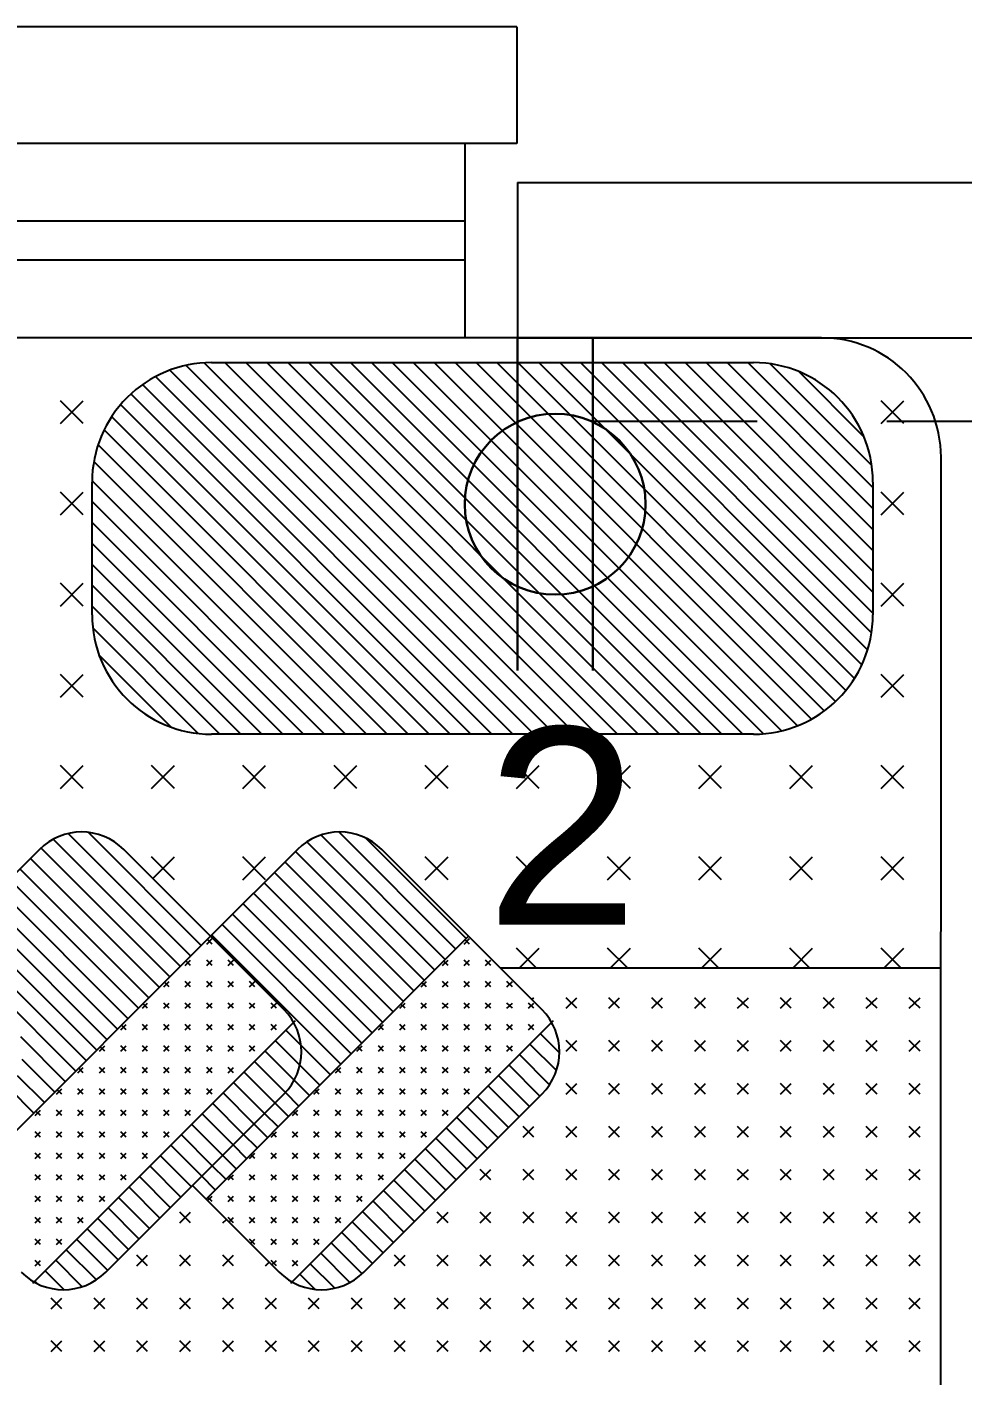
# Model space of a CAD drawing. Extents: x 877.3 to 905.5, y -378.9 to -356.4.
# Drawn here: x 885.262 to 885.984, y -369.585 to -368.545 of the extents above; entities that cross this region are included whole.
import ezdxf

# ---------------------------------------------------------------- set-up
doc = ezdxf.new("R2010")
doc.units = 0
doc.header["$LTSCALE"] = 0.01
doc.linetypes.add('DASHDOT', pattern=[25.4, 12.7, -6.35, 0, -6.35])
doc.layers.get('0').update_dxf_attribs({"linetype": 'CONTINUOUS'})
doc.styles.add('BARRIOS', font='arial.ttf')

msp = doc.modelspace()

# ---------------------------------------------------------------- linework, layer by layer
at = {"color": 7}
for p, q in [((885.6401, -368.5446), (883.6401, -368.5446)), ((885.6401, -368.5446), (885.6401, -368.6346)), ((885.6401, -368.6346), (883.6401, -368.6346)), ((885.6001, -368.6346), (885.6001, -368.7846)), ((885.6001, -368.6946), (883.6801, -368.6946)), ((885.6001, -368.7246), (883.6801, -368.7246)), ((885.6401, -368.7846), (883.6401, -368.7846)), ((885.8755, -368.7846), (884.6767, -368.7845)), ((885.6856, -369.0905), (885.3989, -368.8039)), ((885.4045, -368.8037), (885.8229, -368.8037)), ((885.7017, -369.0905), (885.4149, -368.8037)), ((885.7179, -369.0905), (885.4311, -368.8037)), ((885.734, -369.0905), (885.4472, -368.8037)), ((885.7502, -369.0905), (885.4634, -368.8037)), ((885.7663, -369.0905), (885.4795, -368.8037)), ((885.7825, -369.0905), (885.4957, -368.8037)), ((885.7986, -369.0905), (885.5118, -368.8037)), ((885.8148, -369.0905), (885.5279, -368.8037)), ((885.8306, -369.0902), (885.5441, -368.8037)), ((885.8445, -369.0879), (885.5602, -368.8037)), ((885.8568, -369.0841), (885.5764, -368.8037)), ((885.8677, -369.0789), (885.5925, -368.8037)), ((885.8775, -369.0725), (885.6087, -368.8037)), ((885.8863, -369.0652), (885.6248, -368.8037)), ((885.8941, -369.0568), (885.641, -368.8037)), ((885.9009, -369.0474), (885.6571, -368.8037)), ((885.9066, -369.037), (885.6733, -368.8037)), ((885.911, -369.0253), (885.6894, -368.8037)), ((885.914, -369.0122), (885.7056, -368.8037)), ((885.9151, -368.9971), (885.7217, -368.8037)), ((885.9151, -368.9809), (885.7379, -368.8037)), ((885.9151, -368.9648), (885.754, -368.8037)), ((885.9151, -368.9486), (885.7702, -368.8037)), ((885.9151, -368.9325), (885.7863, -368.8037)), ((885.9151, -368.9163), (885.8025, -368.8037)), ((885.9151, -368.9002), (885.8186, -368.8037)), ((885.9142, -368.8831), (885.8357, -368.8046)), ((885.6371, -369.0905), (885.3612, -368.8145)), ((885.6533, -369.0905), (885.3723, -368.8095)), ((885.6694, -369.0905), (885.3848, -368.8058)), ((885.9082, -368.861), (885.8578, -368.8106)), ((885.621, -369.0905), (885.3512, -368.8207)), ((885.3055, -368.8508), (885.2879, -368.8332)), ((885.2879, -368.8508), (885.3055, -368.8332)), ((885.6048, -369.0905), (885.3422, -368.8279)), ((885.939, -368.8508), (885.9214, -368.8332)), ((885.9214, -368.8508), (885.939, -368.8332)), ((885.5725, -369.0905), (885.3274, -368.8454)), ((885.5887, -369.0905), (885.3343, -368.8361)), ((885.5564, -369.0905), (885.3216, -368.8557)), ((885.5402, -369.0905), (885.3169, -368.8672)), ((885.9676, -370.5366), (885.9677, -368.8768)), ((885.5241, -369.0905), (885.3137, -368.8801)), ((885.5079, -369.0905), (885.3123, -368.8949)), ((885.3123, -368.9983), (885.3123, -368.8959)), ((885.9151, -368.8959), (885.9151, -368.9983)), ((885.3055, -368.9212), (885.2879, -368.9036)), ((885.2879, -368.9212), (885.3055, -368.9036)), ((885.939, -368.9212), (885.9214, -368.9036)), ((885.9214, -368.9212), (885.939, -368.9036)), ((885.4918, -369.0905), (885.3123, -368.911)), ((885.4756, -369.0905), (885.3123, -368.9272)), ((885.4595, -369.0905), (885.3123, -368.9433)), ((885.4433, -369.0905), (885.3123, -368.9595)), ((885.3055, -368.9916), (885.2879, -368.974)), ((885.2879, -368.9916), (885.3055, -368.974)), ((885.4272, -369.0905), (885.3123, -368.9756)), ((885.939, -368.9916), (885.9214, -368.974)), ((885.9214, -368.9916), (885.939, -368.974)), ((885.411, -369.0905), (885.3123, -368.9918)), ((885.3943, -369.0899), (885.3129, -369.0085)), ((885.3733, -369.085), (885.3178, -369.0295)), ((885.3055, -369.062), (885.2879, -369.0444)), ((885.2879, -369.062), (885.3055, -369.0444)), ((885.939, -369.062), (885.9214, -369.0444)), ((885.9214, -369.062), (885.939, -369.0444)), ((885.8229, -369.0905), (885.4045, -369.0905)), ((885.3055, -369.1324), (885.2879, -369.1148)), ((885.2879, -369.1324), (885.3055, -369.1148)), ((885.3759, -369.1324), (885.3583, -369.1148)), ((885.3583, -369.1324), (885.3759, -369.1148)), ((885.4463, -369.1324), (885.4287, -369.1148)), ((885.4287, -369.1324), (885.4463, -369.1148)), ((885.5167, -369.1324), (885.4991, -369.1148)), ((885.4991, -369.1324), (885.5167, -369.1148)), ((885.5871, -369.1324), (885.5695, -369.1148)), ((885.5695, -369.1324), (885.5871, -369.1148)), ((885.6575, -369.1324), (885.6399, -369.1148)), ((885.6399, -369.1324), (885.6575, -369.1148)), ((885.7279, -369.1324), (885.7103, -369.1148)), ((885.7103, -369.1324), (885.7279, -369.1148)), ((885.7983, -369.1324), (885.7807, -369.1148)), ((885.7807, -369.1324), (885.7983, -369.1148)), ((885.8686, -369.1324), (885.851, -369.1148)), ((885.851, -369.1324), (885.8686, -369.1148)), ((885.939, -369.1324), (885.9214, -369.1148)), ((885.9214, -369.1324), (885.939, -369.1148)), ((885.3885, -369.2618), (885.2939, -369.1671)), ((885.3966, -369.2537), (885.3092, -369.1662)), ((885.585, -369.2645), (885.4889, -369.1683)), ((885.5931, -369.2564), (885.5027, -369.166)), ((885.3724, -369.2779), (885.2728, -369.1783)), ((885.3805, -369.2698), (885.2822, -369.1716)), ((885.577, -369.2726), (885.478, -369.1736)), ((885.6012, -369.2483), (885.5234, -369.1705)), ((885.2716, -369.1795), (885.1966, -369.2545)), ((885.3643, -369.286), (885.2647, -369.1864)), ((885.4604, -369.3031), (885.3368, -369.1795)), ((885.3759, -369.2028), (885.3583, -369.1852)), ((885.3592, -369.2019), (885.3759, -369.1852)), ((885.4708, -369.1795), (885.4038, -369.2465)), ((885.4463, -369.2028), (885.4287, -369.1852)), ((885.4287, -369.2028), (885.4463, -369.1852)), ((885.5608, -369.2887), (885.4612, -369.1891)), ((885.5689, -369.2806), (885.4693, -369.181)), ((885.6596, -369.3031), (885.536, -369.1795)), ((885.5871, -369.2028), (885.5695, -369.1852)), ((885.5695, -369.2028), (885.5871, -369.1852)), ((885.6575, -369.2028), (885.6399, -369.1852)), ((885.6399, -369.2028), (885.6575, -369.1852)), ((885.7279, -369.2028), (885.7103, -369.1852)), ((885.7103, -369.2028), (885.7279, -369.1852)), ((885.7983, -369.2028), (885.7807, -369.1852)), ((885.7807, -369.2028), (885.7983, -369.1852)), ((885.8686, -369.2028), (885.851, -369.1852)), ((885.851, -369.2028), (885.8686, -369.1852)), ((885.939, -369.2028), (885.9214, -369.1852)), ((885.9214, -369.2028), (885.939, -369.1852)), ((885.3562, -369.2941), (885.2566, -369.1944)), ((885.5527, -369.2968), (885.4531, -369.1972)), ((885.3482, -369.3021), (885.2485, -369.2025)), ((885.5447, -369.3049), (885.4451, -369.2052)), ((885.332, -369.3183), (885.2324, -369.2187)), ((885.3401, -369.3102), (885.2405, -369.2106)), ((885.5366, -369.3129), (885.437, -369.2133)), ((885.3239, -369.3263), (885.2243, -369.2267)), ((885.5205, -369.3291), (885.4208, -369.2295)), ((885.5285, -369.321), (885.4289, -369.2214)), ((885.3159, -369.3344), (885.2163, -369.2348)), ((885.5124, -369.3372), (885.4128, -369.2375)), ((885.2997, -369.3506), (885.2001, -369.2509)), ((885.4038, -369.2465), (885.201, -369.4493)), ((885.3078, -369.3425), (885.2082, -369.2429)), ((885.603, -369.2465), (885.4003, -369.4493)), ((885.4008, -369.2525), (885.4049, -369.2483)), ((885.4049, -369.2525), (885.4014, -369.2489)), ((885.5043, -369.3452), (885.4047, -369.2456)), ((885.5995, -369.2525), (885.6037, -369.2483)), ((885.6037, -369.2525), (885.6004, -369.2492)), ((885.6554, -369.271), (885.6399, -369.2556)), ((885.642, -369.271), (885.6575, -369.2556)), ((885.7258, -369.271), (885.7103, -369.2556)), ((885.7124, -369.271), (885.7279, -369.2556)), ((885.7961, -369.271), (885.7807, -369.2556)), ((885.7828, -369.271), (885.7983, -369.2556)), ((885.8665, -369.271), (885.851, -369.2556)), ((885.8532, -369.271), (885.8686, -369.2556)), ((885.9369, -369.2711), (885.9214, -369.2556)), ((885.9235, -369.2711), (885.939, -369.2556)), ((885.3842, -369.269), (885.3883, -369.2649)), ((885.3883, -369.269), (885.3848, -369.2655)), ((885.4049, -369.269), (885.4008, -369.2649)), ((885.4008, -369.269), (885.4049, -369.2649)), ((885.4215, -369.269), (885.4173, -369.2649)), ((885.4173, -369.269), (885.4215, -369.2649)), ((885.5829, -369.269), (885.5871, -369.2649)), ((885.5871, -369.269), (885.5838, -369.2657)), ((885.6037, -369.269), (885.5995, -369.2649)), ((885.5995, -369.269), (885.6037, -369.2649)), ((885.6202, -369.269), (885.6161, -369.2649)), ((885.6161, -369.269), (885.6202, -369.2649)), ((885.9677, -369.2711), (885.6276, -369.271)), ((885.3676, -369.2856), (885.3718, -369.2814)), ((885.3718, -369.2856), (885.3682, -369.282)), ((885.3883, -369.2856), (885.3842, -369.2814)), ((885.3842, -369.2856), (885.3883, -369.2814)), ((885.4049, -369.2856), (885.4008, -369.2814)), ((885.4008, -369.2856), (885.4049, -369.2814)), ((885.4215, -369.2856), (885.4173, -369.2814)), ((885.4173, -369.2856), (885.4215, -369.2814)), ((885.438, -369.2856), (885.4339, -369.2814)), ((885.4339, -369.2856), (885.438, -369.2814)), ((885.5664, -369.2856), (885.5705, -369.2814)), ((885.5705, -369.2856), (885.5672, -369.2823)), ((885.5871, -369.2856), (885.5829, -369.2814)), ((885.5829, -369.2856), (885.5871, -369.2814)), ((885.6037, -369.2856), (885.5995, -369.2814)), ((885.5995, -369.2856), (885.6037, -369.2814)), ((885.6202, -369.2856), (885.6161, -369.2814)), ((885.6161, -369.2856), (885.6202, -369.2814)), ((885.6368, -369.2856), (885.6326, -369.2814)), ((885.6326, -369.2856), (885.6368, -369.2814)), ((885.3511, -369.3021), (885.3552, -369.298)), ((885.3552, -369.3021), (885.3517, -369.2986)), ((885.3718, -369.3021), (885.3676, -369.298)), ((885.3676, -369.3021), (885.3718, -369.298)), ((885.3883, -369.3021), (885.3842, -369.298)), ((885.3842, -369.3021), (885.3883, -369.298)), ((885.4049, -369.3021), (885.4008, -369.298)), ((885.4008, -369.3021), (885.4049, -369.298)), ((885.4215, -369.3021), (885.4173, -369.298)), ((885.4173, -369.3021), (885.4215, -369.298)), ((885.438, -369.3021), (885.4339, -369.298)), ((885.4339, -369.3021), (885.438, -369.298)), ((885.4546, -369.3021), (885.4505, -369.298)), ((885.4505, -369.3021), (885.4546, -369.298)), ((885.5498, -369.3021), (885.554, -369.298)), ((885.554, -369.3021), (885.5507, -369.2989)), ((885.5705, -369.3021), (885.5664, -369.298)), ((885.5664, -369.3021), (885.5705, -369.298)), ((885.5871, -369.3021), (885.5829, -369.298)), ((885.5829, -369.3021), (885.5871, -369.298)), ((885.6037, -369.3021), (885.5995, -369.298)), ((885.5995, -369.3021), (885.6037, -369.298)), ((885.6202, -369.3021), (885.6161, -369.298)), ((885.6161, -369.3021), (885.6202, -369.298)), ((885.6368, -369.3021), (885.6326, -369.298)), ((885.6326, -369.3021), (885.6368, -369.298)), ((885.6533, -369.3021), (885.6492, -369.298)), ((885.6492, -369.3021), (885.6533, -369.298)), ((885.6519, -369.2953), (885.6533, -369.2939)), ((885.6865, -369.3021), (885.6782, -369.2939)), ((885.6782, -369.3021), (885.6865, -369.2939)), ((885.7196, -369.3021), (885.7113, -369.2939)), ((885.7113, -369.3021), (885.7196, -369.2939)), ((885.7527, -369.3021), (885.7444, -369.2939)), ((885.7444, -369.3021), (885.7527, -369.2939)), ((885.7858, -369.3021), (885.7776, -369.2939)), ((885.7776, -369.3021), (885.7858, -369.2939)), ((885.819, -369.3021), (885.8107, -369.2939)), ((885.8107, -369.3021), (885.819, -369.2939)), ((885.8521, -369.3021), (885.8438, -369.2939)), ((885.8438, -369.3021), (885.8521, -369.2939)), ((885.8852, -369.3021), (885.8769, -369.2939)), ((885.8769, -369.3021), (885.8852, -369.2939)), ((885.9183, -369.3021), (885.91, -369.2939)), ((885.91, -369.3021), (885.9183, -369.2939)), ((885.9515, -369.3021), (885.9432, -369.2939)), ((885.9432, -369.3021), (885.9515, -369.2939)), ((885.469, -369.3117), (885.2662, -369.5145)), ((885.6682, -369.3117), (885.4655, -369.5145)), ((885.6686, -369.3157), (885.6664, -369.3135)), ((885.2916, -369.3586), (885.2572, -369.3242)), ((885.3345, -369.3187), (885.3387, -369.3146)), ((885.3387, -369.3187), (885.3351, -369.3152)), ((885.3552, -369.3187), (885.3511, -369.3146)), ((885.3511, -369.3187), (885.3552, -369.3146)), ((885.3718, -369.3187), (885.3676, -369.3146)), ((885.3676, -369.3187), (885.3718, -369.3146)), ((885.3883, -369.3187), (885.3842, -369.3146)), ((885.3842, -369.3187), (885.3883, -369.3146)), ((885.4049, -369.3187), (885.4008, -369.3146)), ((885.4008, -369.3187), (885.4049, -369.3146)), ((885.4215, -369.3187), (885.4173, -369.3146)), ((885.4173, -369.3187), (885.4215, -369.3146)), ((885.438, -369.3187), (885.4339, -369.3146)), ((885.4339, -369.3187), (885.438, -369.3146)), ((885.4546, -369.3187), (885.4505, -369.3146)), ((885.4505, -369.3187), (885.4546, -369.3146)), ((885.4736, -369.3307), (885.4618, -369.3189)), ((885.5333, -369.3187), (885.5374, -369.3146)), ((885.5374, -369.3187), (885.5341, -369.3154)), ((885.554, -369.3187), (885.5498, -369.3146)), ((885.5498, -369.3187), (885.554, -369.3146)), ((885.5705, -369.3187), (885.5664, -369.3146)), ((885.5664, -369.3187), (885.5705, -369.3146)), ((885.5871, -369.3187), (885.5829, -369.3146)), ((885.5829, -369.3187), (885.5871, -369.3146)), ((885.6037, -369.3187), (885.5995, -369.3146)), ((885.5995, -369.3187), (885.6037, -369.3146)), ((885.6202, -369.3187), (885.6161, -369.3146)), ((885.6161, -369.3187), (885.6202, -369.3146)), ((885.6368, -369.3187), (885.6326, -369.3146)), ((885.6326, -369.3187), (885.6368, -369.3146)), ((885.6533, -369.3187), (885.6492, -369.3146)), ((885.6492, -369.3187), (885.6533, -369.3146)), ((885.6731, -369.3364), (885.6583, -369.3216)), ((885.318, -369.3353), (885.3221, -369.3311)), ((885.3221, -369.3353), (885.3186, -369.3317)), ((885.3387, -369.3353), (885.3345, -369.3311)), ((885.3345, -369.3353), (885.3387, -369.3311)), ((885.3552, -369.3353), (885.3511, -369.3311)), ((885.3511, -369.3353), (885.3552, -369.3311)), ((885.3718, -369.3353), (885.3676, -369.3311)), ((885.3676, -369.3353), (885.3718, -369.3311)), ((885.3883, -369.3353), (885.3842, -369.3311)), ((885.3842, -369.3353), (885.3883, -369.3311)), ((885.4049, -369.3353), (885.4008, -369.3311)), ((885.4008, -369.3353), (885.4049, -369.3311)), ((885.4215, -369.3353), (885.4173, -369.3311)), ((885.4173, -369.3353), (885.4215, -369.3311)), ((885.438, -369.3353), (885.4339, -369.3311)), ((885.4339, -369.3353), (885.438, -369.3311)), ((885.4683, -369.3576), (885.4457, -369.335)), ((885.4727, -369.3459), (885.4537, -369.327)), ((885.4962, -369.3533), (885.4736, -369.3307)), ((885.5167, -369.3353), (885.5208, -369.3311)), ((885.5208, -369.3353), (885.5176, -369.332)), ((885.5374, -369.3353), (885.5333, -369.3311)), ((885.5333, -369.3353), (885.5374, -369.3311)), ((885.554, -369.3353), (885.5498, -369.3311)), ((885.5498, -369.3353), (885.554, -369.3311)), ((885.5705, -369.3353), (885.5664, -369.3311)), ((885.5664, -369.3353), (885.5705, -369.3311)), ((885.5871, -369.3353), (885.5829, -369.3311)), ((885.5829, -369.3353), (885.5871, -369.3311)), ((885.6037, -369.3353), (885.5995, -369.3311)), ((885.5995, -369.3353), (885.6037, -369.3311)), ((885.6202, -369.3353), (885.6161, -369.3311)), ((885.6161, -369.3353), (885.6202, -369.3311)), ((885.6368, -369.3353), (885.6326, -369.3311)), ((885.6326, -369.3353), (885.6368, -369.3311)), ((885.6708, -369.3502), (885.6502, -369.3297)), ((885.6865, -369.3353), (885.6782, -369.327)), ((885.6782, -369.3353), (885.6865, -369.327)), ((885.7196, -369.3353), (885.7113, -369.327)), ((885.7113, -369.3353), (885.7196, -369.327)), ((885.7527, -369.3353), (885.7444, -369.327)), ((885.7444, -369.3353), (885.7527, -369.327)), ((885.7858, -369.3353), (885.7776, -369.327)), ((885.7776, -369.3353), (885.7858, -369.327)), ((885.819, -369.3353), (885.8107, -369.327)), ((885.8107, -369.3353), (885.819, -369.327)), ((885.8521, -369.3353), (885.8438, -369.327)), ((885.8438, -369.3353), (885.8521, -369.327)), ((885.8852, -369.3353), (885.8769, -369.327)), ((885.8769, -369.3353), (885.8852, -369.327)), ((885.9183, -369.3353), (885.91, -369.327)), ((885.91, -369.3353), (885.9183, -369.327)), ((885.9515, -369.3353), (885.9432, -369.327)), ((885.9432, -369.3353), (885.9515, -369.327)), ((885.2836, -369.3667), (885.2583, -369.3415)), ((885.4615, -369.367), (885.4376, -369.3431)), ((885.6655, -369.3611), (885.6422, -369.3378)), ((885.2755, -369.3748), (885.2548, -369.3541)), ((885.3014, -369.3518), (885.3055, -369.3477)), ((885.3055, -369.3518), (885.302, -369.3483)), ((885.3221, -369.3518), (885.318, -369.3477)), ((885.318, -369.3518), (885.3221, -369.3477)), ((885.3387, -369.3518), (885.3345, -369.3477)), ((885.3345, -369.3518), (885.3387, -369.3477)), ((885.3552, -369.3518), (885.3511, -369.3477)), ((885.3511, -369.3518), (885.3552, -369.3477)), ((885.3718, -369.3518), (885.3676, -369.3477)), ((885.3676, -369.3518), (885.3718, -369.3477)), ((885.3883, -369.3518), (885.3842, -369.3477)), ((885.3842, -369.3518), (885.3883, -369.3477)), ((885.4049, -369.3518), (885.4008, -369.3477)), ((885.4008, -369.3518), (885.4049, -369.3477)), ((885.4215, -369.3518), (885.4173, -369.3477)), ((885.4173, -369.3518), (885.4215, -369.3477)), ((885.4535, -369.3751), (885.4295, -369.3512)), ((885.4882, -369.3614), (885.4727, -369.3459)), ((885.5001, -369.3518), (885.5043, -369.3477)), ((885.5043, -369.3518), (885.501, -369.3485)), ((885.5208, -369.3518), (885.5167, -369.3477)), ((885.5167, -369.3518), (885.5208, -369.3477)), ((885.5374, -369.3518), (885.5333, -369.3477)), ((885.5333, -369.3518), (885.5374, -369.3477)), ((885.554, -369.3518), (885.5498, -369.3477)), ((885.5498, -369.3518), (885.554, -369.3477)), ((885.5705, -369.3518), (885.5664, -369.3477)), ((885.5664, -369.3518), (885.5705, -369.3477)), ((885.5871, -369.3518), (885.5829, -369.3477)), ((885.5829, -369.3518), (885.5871, -369.3477)), ((885.6037, -369.3518), (885.5995, -369.3477)), ((885.5995, -369.3518), (885.6037, -369.3477)), ((885.6202, -369.3518), (885.6161, -369.3477)), ((885.6161, -369.3518), (885.6202, -369.3477)), ((885.65, -369.3779), (885.626, -369.3539)), ((885.6581, -369.3698), (885.6341, -369.3458)), ((885.2674, -369.3829), (885.2488, -369.3642)), ((885.2848, -369.3684), (885.289, -369.3642)), ((885.289, -369.3684), (885.2854, -369.3649)), ((885.3055, -369.3684), (885.3014, -369.3642)), ((885.3014, -369.3684), (885.3055, -369.3642)), ((885.3221, -369.3684), (885.318, -369.3642)), ((885.318, -369.3684), (885.3221, -369.3642)), ((885.3387, -369.3684), (885.3345, -369.3642)), ((885.3345, -369.3684), (885.3387, -369.3642)), ((885.3552, -369.3684), (885.3511, -369.3642)), ((885.3511, -369.3684), (885.3552, -369.3642)), ((885.3718, -369.3684), (885.3676, -369.3642)), ((885.3676, -369.3684), (885.3718, -369.3642)), ((885.3883, -369.3684), (885.3842, -369.3642)), ((885.3842, -369.3684), (885.3883, -369.3642)), ((885.4049, -369.3684), (885.4008, -369.3642)), ((885.4008, -369.3684), (885.4049, -369.3642)), ((885.4454, -369.3832), (885.4214, -369.3593)), ((885.4801, -369.3694), (885.4683, -369.3576)), ((885.4836, -369.3684), (885.4877, -369.3642)), ((885.4877, -369.3684), (885.4844, -369.3651)), ((885.5043, -369.3684), (885.5001, -369.3642)), ((885.5001, -369.3684), (885.5043, -369.3642)), ((885.5208, -369.3684), (885.5167, -369.3642)), ((885.5167, -369.3684), (885.5208, -369.3642)), ((885.5374, -369.3684), (885.5333, -369.3642)), ((885.5333, -369.3684), (885.5374, -369.3642)), ((885.554, -369.3684), (885.5498, -369.3642)), ((885.5498, -369.3684), (885.554, -369.3642)), ((885.5705, -369.3684), (885.5664, -369.3642)), ((885.5664, -369.3684), (885.5705, -369.3642)), ((885.5871, -369.3684), (885.5829, -369.3642)), ((885.5829, -369.3684), (885.5871, -369.3642)), ((885.6037, -369.3684), (885.5995, -369.3642)), ((885.5995, -369.3684), (885.6037, -369.3642)), ((885.6419, -369.3859), (885.618, -369.362)), ((885.6865, -369.3684), (885.6782, -369.3601)), ((885.6782, -369.3684), (885.6865, -369.3601)), ((885.7196, -369.3684), (885.7113, -369.3601)), ((885.7113, -369.3684), (885.7196, -369.3601)), ((885.7527, -369.3684), (885.7444, -369.3601)), ((885.7444, -369.3684), (885.7527, -369.3601)), ((885.7858, -369.3684), (885.7776, -369.3601)), ((885.7776, -369.3684), (885.7858, -369.3601)), ((885.819, -369.3684), (885.8107, -369.3601)), ((885.8107, -369.3684), (885.819, -369.3601)), ((885.8521, -369.3684), (885.8438, -369.3601)), ((885.8438, -369.3684), (885.8521, -369.3601)), ((885.8852, -369.3684), (885.8769, -369.3601)), ((885.8769, -369.3684), (885.8852, -369.3601)), ((885.9183, -369.3684), (885.91, -369.3601)), ((885.91, -369.3684), (885.9183, -369.3601)), ((885.9515, -369.3684), (885.9432, -369.3601)), ((885.9432, -369.3684), (885.9515, -369.3601)), ((885.3228, -369.5058), (885.4604, -369.3683)), ((885.4293, -369.3994), (885.4053, -369.3754)), ((885.4373, -369.3913), (885.4134, -369.3673)), ((885.4639, -369.3856), (885.4535, -369.3751)), ((885.472, -369.3775), (885.4615, -369.367)), ((885.522, -369.5058), (885.6596, -369.3683)), ((885.6338, -369.394), (885.6099, -369.3701)), ((885.2683, -369.3849), (885.2724, -369.3808)), ((885.2724, -369.3849), (885.2689, -369.3814)), ((885.289, -369.3849), (885.2848, -369.3808)), ((885.2848, -369.3849), (885.289, -369.3808)), ((885.3055, -369.3849), (885.3014, -369.3808)), ((885.3014, -369.3849), (885.3055, -369.3808)), ((885.3221, -369.3849), (885.318, -369.3808)), ((885.318, -369.3849), (885.3221, -369.3808)), ((885.3387, -369.3849), (885.3345, -369.3808)), ((885.3345, -369.3849), (885.3387, -369.3808)), ((885.3552, -369.3849), (885.3511, -369.3808)), ((885.3511, -369.3849), (885.3552, -369.3808)), ((885.3718, -369.3849), (885.3676, -369.3808)), ((885.3676, -369.3849), (885.3718, -369.3808)), ((885.3883, -369.3849), (885.3842, -369.3808)), ((885.3842, -369.3849), (885.3883, -369.3808)), ((885.4212, -369.4074), (885.3972, -369.3835)), ((885.4559, -369.3937), (885.4454, -369.3832)), ((885.467, -369.3849), (885.4712, -369.3808)), ((885.4712, -369.3849), (885.4679, -369.3817)), ((885.4877, -369.3849), (885.4836, -369.3808)), ((885.4836, -369.3849), (885.4877, -369.3808)), ((885.5043, -369.3849), (885.5001, -369.3808)), ((885.5001, -369.3849), (885.5043, -369.3808)), ((885.5208, -369.3849), (885.5167, -369.3808)), ((885.5167, -369.3849), (885.5208, -369.3808)), ((885.5374, -369.3849), (885.5333, -369.3808)), ((885.5333, -369.3849), (885.5374, -369.3808)), ((885.554, -369.3849), (885.5498, -369.3808)), ((885.5498, -369.3849), (885.554, -369.3808)), ((885.5705, -369.3849), (885.5664, -369.3808)), ((885.5664, -369.3849), (885.5705, -369.3808)), ((885.5871, -369.3849), (885.5829, -369.3808)), ((885.5829, -369.3849), (885.5871, -369.3808)), ((885.6177, -369.4102), (885.5937, -369.3862)), ((885.6258, -369.4021), (885.6018, -369.3781)), ((885.2724, -369.4015), (885.2683, -369.3974)), ((885.2683, -369.4015), (885.2724, -369.3974)), ((885.289, -369.4015), (885.2848, -369.3974)), ((885.2848, -369.4015), (885.289, -369.3974)), ((885.3055, -369.4015), (885.3014, -369.3974)), ((885.3014, -369.4015), (885.3055, -369.3974)), ((885.3221, -369.4015), (885.318, -369.3974)), ((885.318, -369.4015), (885.3221, -369.3974)), ((885.3387, -369.4015), (885.3345, -369.3974)), ((885.3345, -369.4015), (885.3387, -369.3974)), ((885.3552, -369.4015), (885.3511, -369.3974)), ((885.3511, -369.4015), (885.3552, -369.3974)), ((885.3718, -369.4015), (885.3676, -369.3974)), ((885.3676, -369.4015), (885.3718, -369.3974)), ((885.4131, -369.4155), (885.3891, -369.3916)), ((885.4478, -369.4017), (885.4373, -369.3913)), ((885.4505, -369.4015), (885.4546, -369.3974)), ((885.4712, -369.4015), (885.467, -369.3974)), ((885.467, -369.4015), (885.4712, -369.3974)), ((885.4877, -369.4015), (885.4836, -369.3974)), ((885.4836, -369.4015), (885.4877, -369.3974)), ((885.5043, -369.4015), (885.5001, -369.3974)), ((885.5001, -369.4015), (885.5043, -369.3974)), ((885.5208, -369.4015), (885.5167, -369.3974)), ((885.5167, -369.4015), (885.5208, -369.3974)), ((885.5374, -369.4015), (885.5333, -369.3974)), ((885.5333, -369.4015), (885.5374, -369.3974)), ((885.554, -369.4015), (885.5498, -369.3974)), ((885.5498, -369.4015), (885.554, -369.3974)), ((885.5705, -369.4015), (885.5664, -369.3974)), ((885.5664, -369.4015), (885.5705, -369.3974)), ((885.6096, -369.4182), (885.5857, -369.3943)), ((885.6533, -369.4015), (885.6451, -369.3932)), ((885.6451, -369.4015), (885.6533, -369.3932)), ((885.6865, -369.4015), (885.6782, -369.3932)), ((885.6782, -369.4015), (885.6865, -369.3932)), ((885.7196, -369.4015), (885.7113, -369.3932)), ((885.7113, -369.4015), (885.7196, -369.3932)), ((885.7527, -369.4015), (885.7444, -369.3932)), ((885.7444, -369.4015), (885.7527, -369.3932)), ((885.7858, -369.4015), (885.7776, -369.3932)), ((885.7776, -369.4015), (885.7858, -369.3932)), ((885.819, -369.4015), (885.8107, -369.3932)), ((885.8107, -369.4015), (885.819, -369.3932)), ((885.8521, -369.4015), (885.8438, -369.3932)), ((885.8438, -369.4015), (885.8521, -369.3932)), ((885.8852, -369.4015), (885.8769, -369.3932)), ((885.8769, -369.4015), (885.8852, -369.3932)), ((885.9183, -369.4015), (885.91, -369.3932)), ((885.91, -369.4015), (885.9183, -369.3932)), ((885.9515, -369.4015), (885.9432, -369.3932)), ((885.9432, -369.4015), (885.9515, -369.3932)), ((885.397, -369.4317), (885.373, -369.4077)), ((885.405, -369.4236), (885.3811, -369.3996)), ((885.4316, -369.4179), (885.4212, -369.4074)), ((885.4397, -369.4098), (885.4293, -369.3994)), ((885.4546, -369.4015), (885.4513, -369.3982)), ((885.6015, -369.4263), (885.5776, -369.4024)), ((885.2724, -369.4181), (885.2683, -369.4139)), ((885.2683, -369.4181), (885.2724, -369.4139)), ((885.289, -369.4181), (885.2848, -369.4139)), ((885.2848, -369.4181), (885.289, -369.4139)), ((885.3055, -369.4181), (885.3014, -369.4139)), ((885.3014, -369.4181), (885.3055, -369.4139)), ((885.3221, -369.4181), (885.318, -369.4139)), ((885.318, -369.4181), (885.3221, -369.4139)), ((885.3387, -369.4181), (885.3345, -369.4139)), ((885.3345, -369.4181), (885.3387, -369.4139)), ((885.3552, -369.4181), (885.3511, -369.4139)), ((885.3511, -369.4181), (885.3552, -369.4139)), ((885.3889, -369.4397), (885.3649, -369.4158)), ((885.4236, -369.426), (885.4131, -369.4155)), ((885.4339, -369.4181), (885.438, -369.4139)), ((885.438, -369.4181), (885.4347, -369.4148)), ((885.4546, -369.4181), (885.4505, -369.4139)), ((885.4505, -369.4181), (885.4546, -369.4139)), ((885.4712, -369.4181), (885.467, -369.4139)), ((885.467, -369.4181), (885.4712, -369.4139)), ((885.4877, -369.4181), (885.4836, -369.4139)), ((885.4836, -369.4181), (885.4877, -369.4139)), ((885.5043, -369.4181), (885.5001, -369.4139)), ((885.5001, -369.4181), (885.5043, -369.4139)), ((885.5208, -369.4181), (885.5167, -369.4139)), ((885.5167, -369.4181), (885.5208, -369.4139)), ((885.5374, -369.4181), (885.5333, -369.4139)), ((885.5333, -369.4181), (885.5374, -369.4139)), ((885.554, -369.4181), (885.5498, -369.4139)), ((885.5498, -369.4181), (885.554, -369.4139)), ((885.5854, -369.4425), (885.5614, -369.4185)), ((885.5935, -369.4344), (885.5695, -369.4104)), ((885.3808, -369.4478), (885.3569, -369.4238)), ((885.4155, -369.434), (885.405, -369.4236)), ((885.5773, -369.4505), (885.5534, -369.4266)), ((885.6202, -369.4346), (885.6119, -369.4264)), ((885.6119, -369.4346), (885.6202, -369.4264)), ((885.6533, -369.4346), (885.6451, -369.4264)), ((885.6451, -369.4346), (885.6533, -369.4264)), ((885.6865, -369.4346), (885.6782, -369.4264)), ((885.6782, -369.4346), (885.6865, -369.4264)), ((885.7196, -369.4346), (885.7113, -369.4264)), ((885.7113, -369.4346), (885.7196, -369.4264)), ((885.7527, -369.4346), (885.7444, -369.4264)), ((885.7444, -369.4346), (885.7527, -369.4264)), ((885.7858, -369.4346), (885.7776, -369.4264)), ((885.7776, -369.4346), (885.7858, -369.4264)), ((885.819, -369.4346), (885.8107, -369.4264)), ((885.8107, -369.4346), (885.819, -369.4264)), ((885.8521, -369.4346), (885.8438, -369.4264)), ((885.8438, -369.4346), (885.8521, -369.4264)), ((885.8852, -369.4346), (885.8769, -369.4264)), ((885.8769, -369.4346), (885.8852, -369.4264)), ((885.9183, -369.4346), (885.91, -369.4264)), ((885.91, -369.4346), (885.9183, -369.4264)), ((885.9515, -369.4346), (885.9432, -369.4264)), ((885.9432, -369.4346), (885.9515, -369.4264)), ((885.2724, -369.4346), (885.2683, -369.4305)), ((885.2683, -369.4346), (885.2724, -369.4305)), ((885.289, -369.4346), (885.2848, -369.4305)), ((885.2848, -369.4346), (885.289, -369.4305)), ((885.3055, -369.4346), (885.3014, -369.4305)), ((885.3014, -369.4346), (885.3055, -369.4305)), ((885.3221, -369.4346), (885.318, -369.4305)), ((885.318, -369.4346), (885.3221, -369.4305)), ((885.3387, -369.4346), (885.3345, -369.4305)), ((885.3345, -369.4346), (885.3387, -369.4305)), ((885.3727, -369.4559), (885.3488, -369.4319)), ((885.3898, -369.4388), (885.4568, -369.5058)), ((885.4074, -369.4421), (885.397, -369.4317)), ((885.4173, -369.4346), (885.4215, -369.4305)), ((885.4215, -369.4346), (885.4182, -369.4313)), ((885.438, -369.4346), (885.4339, -369.4305)), ((885.4339, -369.4346), (885.438, -369.4305)), ((885.4546, -369.4346), (885.4505, -369.4305)), ((885.4505, -369.4346), (885.4546, -369.4305)), ((885.4712, -369.4346), (885.467, -369.4305)), ((885.467, -369.4346), (885.4712, -369.4305)), ((885.4877, -369.4346), (885.4836, -369.4305)), ((885.4836, -369.4346), (885.4877, -369.4305)), ((885.5043, -369.4346), (885.5001, -369.4305)), ((885.5001, -369.4346), (885.5043, -369.4305)), ((885.5208, -369.4346), (885.5167, -369.4305)), ((885.5167, -369.4346), (885.5208, -369.4305)), ((885.5374, -369.4346), (885.5333, -369.4305)), ((885.5333, -369.4346), (885.5374, -369.4305)), ((885.5692, -369.4586), (885.5453, -369.4347)), ((885.2724, -369.4512), (885.2683, -369.4471)), ((885.2683, -369.4512), (885.2724, -369.4471)), ((885.289, -369.4512), (885.2848, -369.4471)), ((885.2848, -369.4512), (885.289, -369.4471)), ((885.3055, -369.4512), (885.3014, -369.4471)), ((885.3014, -369.4512), (885.3055, -369.4471)), ((885.3221, -369.4512), (885.318, -369.4471)), ((885.318, -369.4512), (885.3221, -369.4471)), ((885.3566, -369.472), (885.3326, -369.4481)), ((885.3647, -369.464), (885.3407, -369.44)), ((885.4015, -369.4505), (885.4049, -369.4471)), ((885.4049, -369.4512), (885.4016, -369.4479)), ((885.4215, -369.4512), (885.4173, -369.4471)), ((885.4173, -369.4512), (885.4215, -369.4471)), ((885.438, -369.4512), (885.4339, -369.4471)), ((885.4339, -369.4512), (885.438, -369.4471)), ((885.4546, -369.4512), (885.4505, -369.4471)), ((885.4505, -369.4512), (885.4546, -369.4471)), ((885.4712, -369.4512), (885.467, -369.4471)), ((885.467, -369.4512), (885.4712, -369.4471)), ((885.4877, -369.4512), (885.4836, -369.4471)), ((885.4836, -369.4512), (885.4877, -369.4471)), ((885.5043, -369.4512), (885.5001, -369.4471)), ((885.5001, -369.4512), (885.5043, -369.4471)), ((885.5208, -369.4512), (885.5167, -369.4471)), ((885.5167, -369.4512), (885.5208, -369.4471)), ((885.5612, -369.4667), (885.5372, -369.4427)), ((885.3485, -369.4801), (885.3246, -369.4561)), ((885.3883, -369.4678), (885.3801, -369.4595)), ((885.3801, -369.4678), (885.3883, -369.4595)), ((885.545, -369.4828), (885.5211, -369.4589)), ((885.5531, -369.4748), (885.5291, -369.4508)), ((885.5871, -369.4678), (885.5788, -369.4595)), ((885.5788, -369.4678), (885.5871, -369.4595)), ((885.6202, -369.4678), (885.6119, -369.4595)), ((885.6119, -369.4678), (885.6202, -369.4595)), ((885.6533, -369.4678), (885.6451, -369.4595)), ((885.6451, -369.4678), (885.6533, -369.4595)), ((885.6865, -369.4678), (885.6782, -369.4595)), ((885.6782, -369.4678), (885.6865, -369.4595)), ((885.7196, -369.4678), (885.7113, -369.4595)), ((885.7113, -369.4678), (885.7196, -369.4595)), ((885.7527, -369.4678), (885.7444, -369.4595)), ((885.7444, -369.4678), (885.7527, -369.4595)), ((885.7858, -369.4678), (885.7776, -369.4595)), ((885.7776, -369.4678), (885.7858, -369.4595)), ((885.819, -369.4678), (885.8107, -369.4595)), ((885.8107, -369.4678), (885.819, -369.4595)), ((885.8521, -369.4678), (885.8438, -369.4595)), ((885.8438, -369.4678), (885.8521, -369.4595)), ((885.8852, -369.4678), (885.8769, -369.4595)), ((885.8769, -369.4678), (885.8852, -369.4595)), ((885.9183, -369.4678), (885.91, -369.4595)), ((885.91, -369.4678), (885.9183, -369.4595)), ((885.9515, -369.4678), (885.9432, -369.4595)), ((885.9432, -369.4678), (885.9515, -369.4595)), ((885.2724, -369.4678), (885.2683, -369.4636)), ((885.2683, -369.4678), (885.2724, -369.4636)), ((885.289, -369.4678), (885.2848, -369.4636)), ((885.2848, -369.4678), (885.289, -369.4636)), ((885.3055, -369.4678), (885.3014, -369.4636)), ((885.3014, -369.4678), (885.3055, -369.4636)), ((885.3404, -369.4882), (885.3165, -369.4642)), ((885.4132, -369.4678), (885.416, -369.465)), ((885.4215, -369.4678), (885.4173, -369.4636)), ((885.4181, -369.467), (885.4215, -369.4636)), ((885.438, -369.4678), (885.4339, -369.4636)), ((885.4339, -369.4678), (885.438, -369.4636)), ((885.4546, -369.4678), (885.4505, -369.4636)), ((885.4505, -369.4678), (885.4546, -369.4636)), ((885.4712, -369.4678), (885.467, -369.4636)), ((885.467, -369.4678), (885.4712, -369.4636)), ((885.4877, -369.4678), (885.4836, -369.4636)), ((885.4836, -369.4678), (885.4877, -369.4636)), ((885.5043, -369.4678), (885.5001, -369.4636)), ((885.5001, -369.4678), (885.5043, -369.4636)), ((885.537, -369.4909), (885.513, -369.4669)), ((885.2724, -369.4843), (885.2683, -369.4802)), ((885.2683, -369.4843), (885.2724, -369.4802)), ((885.289, -369.4843), (885.2848, -369.4802)), ((885.2848, -369.4843), (885.289, -369.4802)), ((885.3243, -369.5043), (885.3003, -369.4804)), ((885.3324, -369.4963), (885.3084, -369.4723)), ((885.438, -369.4843), (885.4339, -369.4802)), ((885.4346, -369.4836), (885.438, -369.4802)), ((885.4546, -369.4843), (885.4505, -369.4802)), ((885.4505, -369.4843), (885.4546, -369.4802)), ((885.4712, -369.4843), (885.467, -369.4802)), ((885.467, -369.4843), (885.4712, -369.4802)), ((885.4877, -369.4843), (885.4836, -369.4802)), ((885.4836, -369.4843), (885.4877, -369.4802)), ((885.5289, -369.499), (885.5049, -369.475)), ((885.3156, -369.5117), (885.2923, -369.4884)), ((885.5114, -369.5138), (885.4888, -369.4912)), ((885.5208, -369.507), (885.4968, -369.4831)), ((885.2724, -369.5009), (885.2683, -369.4967)), ((885.2683, -369.5009), (885.2724, -369.4967)), ((885.3047, -369.517), (885.2842, -369.4965)), ((885.3552, -369.5009), (885.3469, -369.4926)), ((885.3469, -369.5009), (885.3552, -369.4926)), ((885.3883, -369.5009), (885.3801, -369.4926)), ((885.3801, -369.5009), (885.3883, -369.4926)), ((885.4215, -369.5009), (885.4132, -369.4926)), ((885.4132, -369.5009), (885.4215, -369.4926)), ((885.4463, -369.5009), (885.4491, -369.4981)), ((885.4546, -369.5009), (885.4505, -369.4967)), ((885.4512, -369.5002), (885.4546, -369.4967)), ((885.4712, -369.5009), (885.467, -369.4967)), ((885.467, -369.5009), (885.4712, -369.4967)), ((885.4996, -369.5182), (885.4807, -369.4992)), ((885.554, -369.5009), (885.5457, -369.4926)), ((885.5457, -369.5009), (885.554, -369.4926)), ((885.5871, -369.5009), (885.5788, -369.4926)), ((885.5788, -369.5009), (885.5871, -369.4926)), ((885.6202, -369.5009), (885.6119, -369.4926)), ((885.6119, -369.5009), (885.6202, -369.4926)), ((885.6533, -369.5009), (885.6451, -369.4926)), ((885.6451, -369.5009), (885.6533, -369.4926)), ((885.6865, -369.5009), (885.6782, -369.4926)), ((885.6782, -369.5009), (885.6865, -369.4926)), ((885.7196, -369.5009), (885.7113, -369.4926)), ((885.7113, -369.5009), (885.7196, -369.4926)), ((885.7527, -369.5009), (885.7444, -369.4926)), ((885.7444, -369.5009), (885.7527, -369.4926)), ((885.7858, -369.5009), (885.7776, -369.4926)), ((885.7776, -369.5009), (885.7858, -369.4926)), ((885.819, -369.5009), (885.8107, -369.4926)), ((885.8107, -369.5009), (885.819, -369.4926)), ((885.8521, -369.5009), (885.8438, -369.4926)), ((885.8438, -369.5009), (885.8521, -369.4926)), ((885.8852, -369.5009), (885.8769, -369.4926)), ((885.8769, -369.5009), (885.8852, -369.4926)), ((885.9183, -369.5009), (885.91, -369.4926)), ((885.91, -369.5009), (885.9183, -369.4926)), ((885.9515, -369.5009), (885.9432, -369.4926)), ((885.9432, -369.5009), (885.9515, -369.4926)), ((885.2908, -369.5193), (885.2761, -369.5046)), ((885.4843, -369.519), (885.4726, -369.5073)), ((885.2701, -369.5147), (885.268, -369.5127)), ((885.289, -369.534), (885.2807, -369.5257)), ((885.2807, -369.534), (885.289, -369.5257)), ((885.3221, -369.534), (885.3138, -369.5257)), ((885.3138, -369.534), (885.3221, -369.5257)), ((885.3552, -369.534), (885.3469, -369.5257)), ((885.3469, -369.534), (885.3552, -369.5257)), ((885.3883, -369.534), (885.3801, -369.5257)), ((885.3801, -369.534), (885.3883, -369.5257)), ((885.4215, -369.534), (885.4132, -369.5257)), ((885.4132, -369.534), (885.4215, -369.5257)), ((885.4546, -369.534), (885.4463, -369.5257)), ((885.4463, -369.534), (885.4546, -369.5257)), ((885.4877, -369.534), (885.4794, -369.5257)), ((885.4794, -369.534), (885.4877, -369.5257)), ((885.5208, -369.534), (885.5126, -369.5257)), ((885.5126, -369.534), (885.5208, -369.5257)), ((885.554, -369.534), (885.5457, -369.5257)), ((885.5457, -369.534), (885.554, -369.5257)), ((885.5871, -369.534), (885.5788, -369.5257)), ((885.5788, -369.534), (885.5871, -369.5257)), ((885.6202, -369.534), (885.6119, -369.5257)), ((885.6119, -369.534), (885.6202, -369.5257)), ((885.6533, -369.534), (885.6451, -369.5257)), ((885.6451, -369.534), (885.6533, -369.5257)), ((885.6865, -369.534), (885.6782, -369.5257)), ((885.6782, -369.534), (885.6865, -369.5257)), ((885.7196, -369.534), (885.7113, -369.5257)), ((885.7113, -369.534), (885.7196, -369.5257)), ((885.7527, -369.534), (885.7444, -369.5257)), ((885.7444, -369.534), (885.7527, -369.5257)), ((885.7858, -369.534), (885.7776, -369.5257)), ((885.7776, -369.534), (885.7858, -369.5257)), ((885.819, -369.534), (885.8107, -369.5257)), ((885.8107, -369.534), (885.819, -369.5257)), ((885.8521, -369.534), (885.8438, -369.5257)), ((885.8438, -369.534), (885.8521, -369.5257)), ((885.8852, -369.534), (885.8769, -369.5257)), ((885.8769, -369.534), (885.8852, -369.5257)), ((885.9183, -369.534), (885.91, -369.5257)), ((885.91, -369.534), (885.9183, -369.5257)), ((885.9515, -369.534), (885.9432, -369.5257)), ((885.9432, -369.534), (885.9515, -369.5257)), ((885.289, -369.5671), (885.2807, -369.5588)), ((885.2807, -369.5671), (885.289, -369.5588)), ((885.3221, -369.5671), (885.3138, -369.5588)), ((885.3138, -369.5671), (885.3221, -369.5588)), ((885.3552, -369.5671), (885.3469, -369.5588)), ((885.3469, -369.5671), (885.3552, -369.5588)), ((885.3883, -369.5671), (885.3801, -369.5588)), ((885.3801, -369.5671), (885.3883, -369.5588)), ((885.4215, -369.5671), (885.4132, -369.5588)), ((885.4132, -369.5671), (885.4215, -369.5588)), ((885.4546, -369.5671), (885.4463, -369.5588)), ((885.4463, -369.5671), (885.4546, -369.5588)), ((885.4877, -369.5671), (885.4794, -369.5588)), ((885.4794, -369.5671), (885.4877, -369.5588)), ((885.5208, -369.5671), (885.5126, -369.5588)), ((885.5126, -369.5671), (885.5208, -369.5588)), ((885.554, -369.5671), (885.5457, -369.5588)), ((885.5457, -369.5671), (885.554, -369.5588)), ((885.5871, -369.5671), (885.5788, -369.5588)), ((885.5788, -369.5671), (885.5871, -369.5588)), ((885.6202, -369.5671), (885.6119, -369.5588)), ((885.6119, -369.5671), (885.6202, -369.5588)), ((885.6533, -369.5671), (885.6451, -369.5588)), ((885.6451, -369.5671), (885.6533, -369.5588)), ((885.6865, -369.5671), (885.6782, -369.5588)), ((885.6782, -369.5671), (885.6865, -369.5588)), ((885.7196, -369.5671), (885.7113, -369.5588)), ((885.7113, -369.5671), (885.7196, -369.5588)), ((885.7527, -369.5671), (885.7444, -369.5588)), ((885.7444, -369.5671), (885.7527, -369.5588)), ((885.7858, -369.5671), (885.7776, -369.5588)), ((885.7776, -369.5671), (885.7858, -369.5588)), ((885.819, -369.5671), (885.8107, -369.5588)), ((885.8107, -369.5671), (885.819, -369.5588)), ((885.8521, -369.5671), (885.8438, -369.5588)), ((885.8438, -369.5671), (885.8521, -369.5588)), ((885.8852, -369.5671), (885.8769, -369.5588)), ((885.8769, -369.5671), (885.8852, -369.5588)), ((885.9183, -369.5671), (885.91, -369.5588)), ((885.91, -369.5671), (885.9183, -369.5588)), ((885.9515, -369.5671), (885.9432, -369.5588)), ((885.9432, -369.5671), (885.9515, -369.5588))]:
    msp.add_line(p, q, dxfattribs=at)
at = {"color": 7, "linetype": 'Continuous'}
for p, q in [((885.6407, -368.6646), (885.6407, -368.7846)), ((885.6407, -368.6646), (886.8781, -368.6646)), ((885.6407, -368.7846), (886.6971, -368.7846))]:
    msp.add_line(p, q, dxfattribs=at)
at = {"color": 7, "lineweight": 30}
for p, q in [((885.6407, -368.913), (885.6407, -368.7846)), ((885.6988, -368.913), (885.6988, -368.7846)), ((885.6407, -368.913), (885.6407, -369.0414)), ((885.6988, -368.913), (885.6988, -369.0414))]:
    msp.add_line(p, q, dxfattribs=at)
at = {"color": 7, "linetype": 'DASHDOT'}
msp.add_line((885.6988, -368.8488), (886.6403, -368.8488), dxfattribs=at)
at = {"color": 7, "lineweight": 30}
msp.add_circle((885.6698, -368.913), 0.0698, dxfattribs=at)
at = {"color": 7}
for centre, radius, start, end in [((885.8755, -368.8768), 0.0922, 359.9977, 89.9977), ((885.4045, -368.8959), 0.0922, 89.9977, 179.9977), ((885.8229, -368.8959), 0.0922, 359.9977, 89.9977), ((885.4045, -368.9983), 0.0922, 179.9977, 269.9977), ((885.8229, -368.9983), 0.0922, 269.9977, 359.9977), ((885.3042, -369.2121), 0.0461, 45, 135), ((885.5034, -369.2121), 0.0461, 45, 135), ((885.4278, -369.3357), 0.0461, 315, 45), ((885.627, -369.3357), 0.0461, 315, 45), ((885.2902, -369.4732), 0.0461, 225, 315), ((885.4894, -369.4732), 0.0461, 225, 315)]:
    msp.add_arc(centre, radius, start, end, dxfattribs=at)

# ---------------------------------------------------------------- texts
at = {"color": 7, "linetype": 'Continuous', "style": 'BARRIOS'}
msp.add_text('2', height=0.1523, dxfattribs=at).set_placement((885.6161, -369.2376))

doc.saveas('drawing.dxf')
